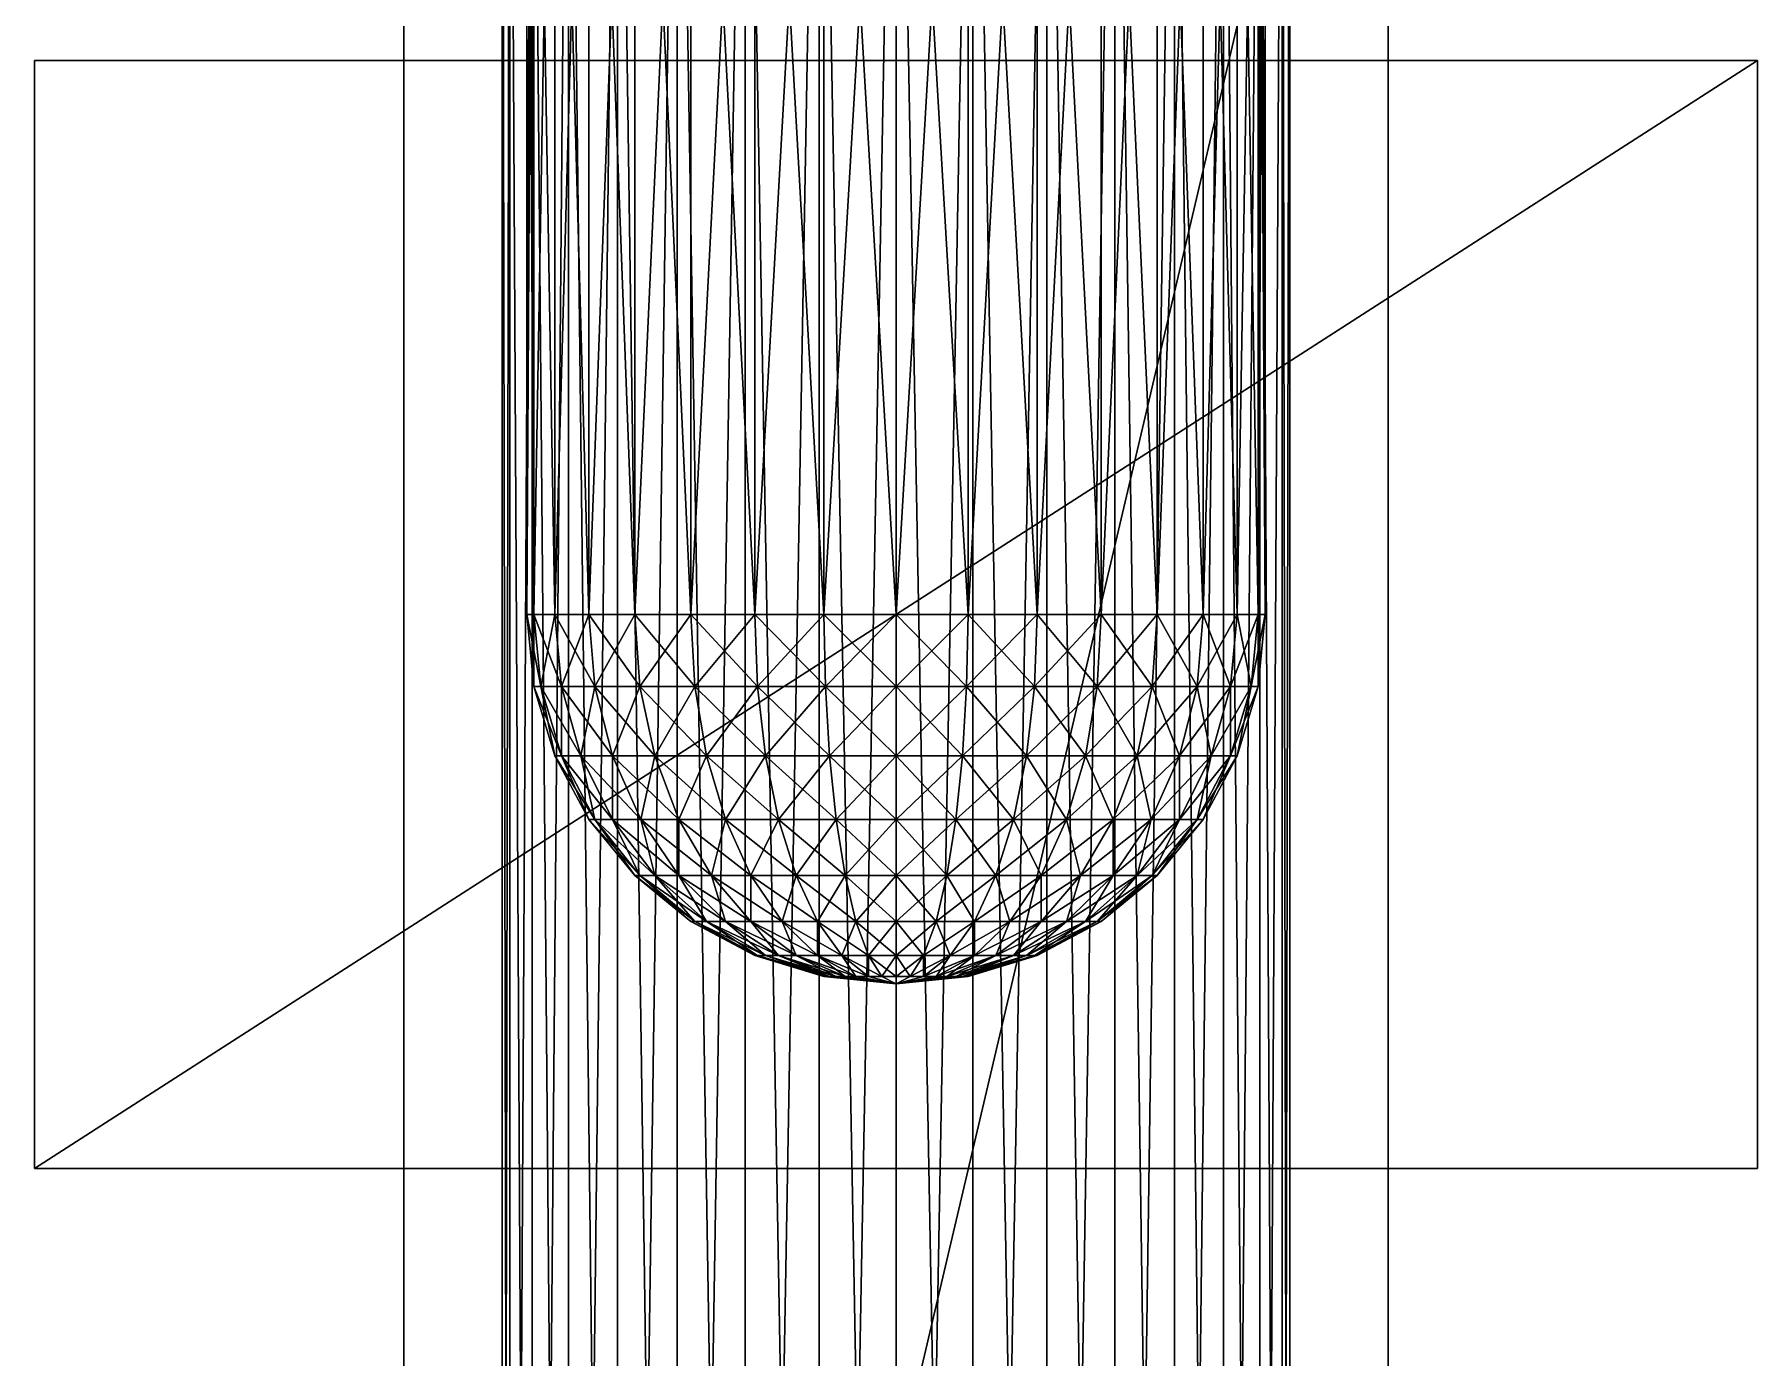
# Model space of a CAD drawing. Header units: millimetres. Extents: x -510 to 550, y -577 to 577.
# Drawn here: x 395 to 465, y -360.2 to -306.4 of the extents above; entities that cross this region are included whole.
import ezdxf

# ---------------------------------------------------------------- set-up
doc = ezdxf.new("R2010")
doc.units = ezdxf.units.MM
for name, color, linetype, true_color in [('front_right_support_collision', 7, 'Continuous', 0x5c6b75), ('motor_front_right_visual_0', 7, 'Continuous', 0x5c6b75), ('structure_right_front_bridge', 7, 'Continuous', 0x5c6b75), ('structure_right_front_motor_bracket', 7, 'Continuous', 0x5c6b75)]:
    doc.layers.add(name, color=color, linetype=linetype, true_color=true_color)

msp = doc.modelspace()

# ---------------------------------------------------------------- linework, layer by layer
at = {"layer": 'front_right_support_collision', "true_color": 0x5c6b75}
for points in [[(410, -450, -122.5), (450, -280, -122.5), (450, -450, -122.5)], [(410, -450, -122.5), (410, -280, -122.5), (450, -280, -122.5)], [(410, -450, -97.5), (450, -450, -97.5), (450, -280, -97.5)], [(410, -450, -97.5), (450, -280, -97.5), (410, -280, -97.5)], [(410, -280, -122.5), (410, -450, -122.5), (410, -450, -97.5)], [(410, -280, -122.5), (410, -450, -97.5), (410, -280, -97.5)], [(450, -450, -122.5), (450, -280, -122.5), (450, -280, -97.5)], [(450, -450, -122.5), (450, -280, -97.5), (450, -450, -97.5)]]:
    msp.add_3dface(points, dxfattribs=at)
at = {"layer": 'motor_front_right_visual_0', "true_color": 0x5c6b75}
for points in [[(395, -352.5, -315), (465, -307.5, -315), (465, -352.5, -315)], [(395, -352.5, -315), (395, -307.5, -315), (465, -307.5, -315)], [(395, -352.5, -245), (465, -352.5, -245), (465, -307.5, -245)], [(395, -352.5, -245), (465, -307.5, -245), (395, -307.5, -245)], [(465, -307.5, -315), (395, -307.5, -315), (395, -307.5, -245)], [(465, -307.5, -315), (395, -307.5, -245), (465, -307.5, -245)], [(395, -307.5, -315), (395, -352.5, -315), (395, -352.5, -245)], [(395, -307.5, -315), (395, -352.5, -245), (395, -307.5, -245)], [(465, -352.5, -315), (465, -307.5, -315), (465, -307.5, -245)], [(465, -352.5, -315), (465, -307.5, -245), (465, -352.5, -245)], [(395, -352.5, -315), (465, -352.5, -315), (465, -352.5, -245)], [(395, -352.5, -315), (465, -352.5, -245), (395, -352.5, -245)]]:
    msp.add_3dface(points, dxfattribs=at)
at = {"layer": 'structure_right_front_bridge', "true_color": 0x5c6b75}
for points in [[(414.307, -450, -113.121), (414, -450, -110), (414, -280, -110)], [(414.307, -450, -113.121), (414, -280, -110), (414.307, -280, -113.121)], [(414, -450, -110), (414.307, -450, -106.879), (414.307, -280, -106.879)], [(414, -450, -110), (414.307, -280, -106.879), (414, -280, -110)], [(415.218, -450, -116.123), (414.307, -450, -113.121), (414.307, -280, -113.121)], [(415.218, -450, -116.123), (414.307, -280, -113.121), (415.218, -280, -116.123)], [(414.307, -450, -106.879), (415.218, -450, -103.877), (415.218, -280, -103.877)], [(414.307, -450, -106.879), (415.218, -280, -103.877), (414.307, -280, -106.879)], [(416.696, -450, -118.889), (415.218, -450, -116.123), (415.218, -280, -116.123)], [(416.696, -450, -118.889), (415.218, -280, -116.123), (416.696, -280, -118.889)], [(415.218, -450, -103.877), (416.696, -450, -101.111), (416.696, -280, -101.111)], [(415.218, -450, -103.877), (416.696, -280, -101.111), (415.218, -280, -103.877)], [(418.686, -450, -121.314), (416.696, -450, -118.889), (416.696, -280, -118.889)], [(418.686, -450, -121.314), (416.696, -280, -118.889), (418.686, -280, -121.314)], [(416.696, -450, -101.111), (418.686, -450, -98.686), (418.686, -280, -98.686)], [(416.696, -450, -101.111), (418.686, -280, -98.686), (416.696, -280, -101.111)], [(421.111, -450, -123.304), (418.686, -450, -121.314), (418.686, -280, -121.314)], [(421.111, -450, -123.304), (418.686, -280, -121.314), (421.111, -280, -123.304)], [(418.686, -450, -98.686), (421.111, -450, -96.696), (421.111, -280, -96.696)], [(418.686, -450, -98.686), (421.111, -280, -96.696), (418.686, -280, -98.686)], [(423.877, -450, -124.782), (421.111, -450, -123.304), (421.111, -280, -123.304)], [(423.877, -450, -124.782), (421.111, -280, -123.304), (423.877, -280, -124.782)], [(421.111, -450, -96.696), (423.877, -450, -95.218), (423.877, -280, -95.218)], [(421.111, -450, -96.696), (423.877, -280, -95.218), (421.111, -280, -96.696)], [(426.879, -450, -125.693), (423.877, -450, -124.782), (423.877, -280, -124.782)], [(426.879, -450, -125.693), (423.877, -280, -124.782), (426.879, -280, -125.693)], [(423.877, -450, -95.218), (426.879, -450, -94.307), (426.879, -280, -94.307)], [(423.877, -450, -95.218), (426.879, -280, -94.307), (423.877, -280, -95.218)], [(430, -450, -126), (426.879, -450, -125.693), (426.879, -280, -125.693)], [(430, -450, -126), (426.879, -280, -125.693), (430, -280, -126)], [(426.879, -450, -94.307), (430, -450, -94), (430, -280, -94)], [(426.879, -450, -94.307), (430, -280, -94), (426.879, -280, -94.307)], [(433.121, -450, -125.693), (430, -450, -126), (430, -280, -126)], [(433.121, -450, -125.693), (430, -280, -126), (433.121, -280, -125.693)], [(430, -450, -94), (433.121, -450, -94.307), (433.121, -280, -94.307)], [(430, -450, -94), (433.121, -280, -94.307), (430, -280, -94)], [(436.123, -450, -124.782), (433.121, -450, -125.693), (433.121, -280, -125.693)], [(436.123, -450, -124.782), (433.121, -280, -125.693), (436.123, -280, -124.782)], [(433.121, -450, -94.307), (436.123, -450, -95.218), (436.123, -280, -95.218)], [(433.121, -450, -94.307), (436.123, -280, -95.218), (433.121, -280, -94.307)], [(438.889, -450, -123.304), (436.123, -450, -124.782), (436.123, -280, -124.782)], [(438.889, -450, -123.304), (436.123, -280, -124.782), (438.889, -280, -123.304)], [(436.123, -450, -95.218), (438.889, -450, -96.696), (438.889, -280, -96.696)], [(436.123, -450, -95.218), (438.889, -280, -96.696), (436.123, -280, -95.218)], [(441.314, -450, -121.314), (438.889, -450, -123.304), (438.889, -280, -123.304)], [(441.314, -450, -121.314), (438.889, -280, -123.304), (441.314, -280, -121.314)], [(438.889, -450, -96.696), (441.314, -450, -98.686), (441.314, -280, -98.686)], [(438.889, -450, -96.696), (441.314, -280, -98.686), (438.889, -280, -96.696)], [(443.304, -450, -118.889), (441.314, -450, -121.314), (441.314, -280, -121.314)], [(443.304, -450, -118.889), (441.314, -280, -121.314), (443.304, -280, -118.889)], [(441.314, -450, -98.686), (443.304, -450, -101.111), (443.304, -280, -101.111)], [(441.314, -450, -98.686), (443.304, -280, -101.111), (441.314, -280, -98.686)], [(444.782, -450, -116.123), (443.304, -450, -118.889), (443.304, -280, -118.889)], [(444.782, -450, -116.123), (443.304, -280, -118.889), (444.782, -280, -116.123)], [(443.304, -450, -101.111), (444.782, -450, -103.877), (444.782, -280, -103.877)], [(443.304, -450, -101.111), (444.782, -280, -103.877), (443.304, -280, -101.111)], [(445.693, -450, -113.121), (444.782, -450, -116.123), (444.782, -280, -116.123)], [(445.693, -450, -113.121), (444.782, -280, -116.123), (445.693, -280, -113.121)], [(444.782, -450, -103.877), (445.693, -450, -106.879), (445.693, -280, -106.879)], [(444.782, -450, -103.877), (445.693, -280, -106.879), (444.782, -280, -103.877)], [(446, -450, -110), (445.693, -450, -113.121), (445.693, -280, -113.121)], [(446, -450, -110), (445.693, -280, -113.121), (446, -280, -110)], [(445.693, -450, -106.879), (446, -450, -110), (446, -280, -110)], [(445.693, -450, -106.879), (446, -280, -110), (445.693, -280, -106.879)]]:
    msp.add_3dface(points, dxfattribs=at)
at = {"layer": 'structure_right_front_motor_bracket', "true_color": 0x5c6b75}
for points in [[(415.288, -330, -282.926), (415, -330, -280), (415, -280, -280)], [(415.288, -330, -282.926), (415, -280, -280), (415.288, -280, -282.926)], [(415, -330, -280), (415.288, -330, -277.074), (415.288, -280, -277.074)], [(415, -330, -280), (415.288, -280, -277.074), (415, -280, -280)], [(416.142, -330, -285.74), (415.288, -330, -282.926), (415.288, -280, -282.926)], [(416.142, -330, -285.74), (415.288, -280, -282.926), (416.142, -280, -285.74)], [(415.288, -330, -277.074), (416.142, -330, -274.26), (416.142, -280, -274.26)], [(415.288, -330, -277.074), (416.142, -280, -274.26), (415.288, -280, -277.074)], [(417.528, -330, -288.334), (416.142, -330, -285.74), (416.142, -280, -285.74)], [(417.528, -330, -288.334), (416.142, -280, -285.74), (417.528, -280, -288.334)], [(416.142, -330, -274.26), (417.528, -330, -271.666), (417.528, -280, -271.666)], [(416.142, -330, -274.26), (417.528, -280, -271.666), (416.142, -280, -274.26)], [(419.393, -330, -290.607), (417.528, -330, -288.334), (417.528, -280, -288.334)], [(419.393, -330, -290.607), (417.528, -280, -288.334), (419.393, -280, -290.607)], [(417.528, -330, -271.666), (419.393, -330, -269.393), (419.393, -280, -269.393)], [(417.528, -330, -271.666), (419.393, -280, -269.393), (417.528, -280, -271.666)], [(421.666, -330, -292.472), (419.393, -330, -290.607), (419.393, -280, -290.607)], [(421.666, -330, -292.472), (419.393, -280, -290.607), (421.666, -280, -292.472)], [(419.393, -330, -269.393), (421.666, -330, -267.528), (421.666, -280, -267.528)], [(419.393, -330, -269.393), (421.666, -280, -267.528), (419.393, -280, -269.393)], [(424.26, -330, -293.858), (421.666, -330, -292.472), (421.666, -280, -292.472)], [(424.26, -330, -293.858), (421.666, -280, -292.472), (424.26, -280, -293.858)], [(421.666, -330, -267.528), (424.26, -330, -266.142), (424.26, -280, -266.142)], [(421.666, -330, -267.528), (424.26, -280, -266.142), (421.666, -280, -267.528)], [(427.074, -330, -294.712), (424.26, -330, -293.858), (424.26, -280, -293.858)], [(427.074, -330, -294.712), (424.26, -280, -293.858), (427.074, -280, -294.712)], [(424.26, -330, -266.142), (427.074, -330, -265.288), (427.074, -280, -265.288)], [(424.26, -330, -266.142), (427.074, -280, -265.288), (424.26, -280, -266.142)], [(430, -330, -295), (427.074, -330, -294.712), (427.074, -280, -294.712)], [(430, -330, -295), (427.074, -280, -294.712), (430, -280, -295)], [(427.074, -330, -265.288), (430, -330, -265), (430, -280, -265)], [(427.074, -330, -265.288), (430, -280, -265), (427.074, -280, -265.288)], [(432.926, -330, -294.712), (430, -330, -295), (430, -280, -295)], [(432.926, -330, -294.712), (430, -280, -295), (432.926, -280, -294.712)], [(430, -330, -265), (432.926, -330, -265.288), (432.926, -280, -265.288)], [(430, -330, -265), (432.926, -280, -265.288), (430, -280, -265)], [(435.74, -330, -293.858), (432.926, -330, -294.712), (432.926, -280, -294.712)], [(435.74, -330, -293.858), (432.926, -280, -294.712), (435.74, -280, -293.858)], [(432.926, -330, -265.288), (435.74, -330, -266.142), (435.74, -280, -266.142)], [(432.926, -330, -265.288), (435.74, -280, -266.142), (432.926, -280, -265.288)], [(438.334, -330, -292.472), (435.74, -330, -293.858), (435.74, -280, -293.858)], [(438.334, -330, -292.472), (435.74, -280, -293.858), (438.334, -280, -292.472)], [(435.74, -330, -266.142), (438.334, -330, -267.528), (438.334, -280, -267.528)], [(435.74, -330, -266.142), (438.334, -280, -267.528), (435.74, -280, -266.142)], [(440.607, -330, -290.607), (438.334, -330, -292.472), (438.334, -280, -292.472)], [(440.607, -330, -290.607), (438.334, -280, -292.472), (440.607, -280, -290.607)], [(438.334, -330, -267.528), (440.607, -330, -269.393), (440.607, -280, -269.393)], [(438.334, -330, -267.528), (440.607, -280, -269.393), (438.334, -280, -267.528)], [(442.472, -330, -288.334), (440.607, -330, -290.607), (440.607, -280, -290.607)], [(442.472, -330, -288.334), (440.607, -280, -290.607), (442.472, -280, -288.334)], [(440.607, -330, -269.393), (442.472, -330, -271.666), (442.472, -280, -271.666)], [(440.607, -330, -269.393), (442.472, -280, -271.666), (440.607, -280, -269.393)], [(443.858, -330, -285.74), (442.472, -330, -288.334), (442.472, -280, -288.334)], [(443.858, -330, -285.74), (442.472, -280, -288.334), (443.858, -280, -285.74)], [(442.472, -330, -271.666), (443.858, -330, -274.26), (443.858, -280, -274.26)], [(442.472, -330, -271.666), (443.858, -280, -274.26), (442.472, -280, -271.666)], [(444.712, -330, -282.926), (443.858, -330, -285.74), (443.858, -280, -285.74)], [(444.712, -330, -282.926), (443.858, -280, -285.74), (444.712, -280, -282.926)], [(443.858, -330, -274.26), (444.712, -330, -277.074), (444.712, -280, -277.074)], [(443.858, -330, -274.26), (444.712, -280, -277.074), (443.858, -280, -274.26)], [(445, -330, -280), (444.712, -330, -282.926), (444.712, -280, -282.926)], [(445, -330, -280), (444.712, -280, -282.926), (445, -280, -280)], [(444.712, -330, -277.074), (445, -330, -280), (445, -280, -280)], [(444.712, -330, -277.074), (445, -280, -280), (444.712, -280, -277.074)], [(415.571, -332.926, -282.87), (415.288, -332.926, -280), (415, -330, -280)], [(415.571, -332.926, -282.87), (415, -330, -280), (415.288, -330, -282.926)], [(415.288, -332.926, -280), (415.288, -330, -277.074), (415, -330, -280)], [(416.408, -332.926, -285.63), (415.571, -332.926, -282.87), (415.288, -330, -282.926)], [(416.408, -332.926, -285.63), (415.288, -330, -282.926), (416.142, -330, -285.74)], [(415.288, -332.926, -280), (415.571, -332.926, -277.13), (415.288, -330, -277.074)], [(415.571, -332.926, -277.13), (416.142, -330, -274.26), (415.288, -330, -277.074)], [(415.571, -332.926, -277.13), (416.408, -332.926, -274.37), (416.142, -330, -274.26)], [(417.768, -332.926, -288.173), (416.408, -332.926, -285.63), (416.142, -330, -285.74)], [(417.768, -332.926, -288.173), (416.142, -330, -285.74), (417.528, -330, -288.334)], [(416.408, -332.926, -274.37), (417.528, -330, -271.666), (416.142, -330, -274.26)], [(416.408, -332.926, -274.37), (417.768, -332.926, -271.827), (417.528, -330, -271.666)], [(419.597, -332.926, -290.403), (417.768, -332.926, -288.173), (417.528, -330, -288.334)], [(419.597, -332.926, -290.403), (417.528, -330, -288.334), (419.393, -330, -290.607)], [(417.768, -332.926, -271.827), (419.393, -330, -269.393), (417.528, -330, -271.666)], [(417.768, -332.926, -271.827), (419.597, -332.926, -269.597), (419.393, -330, -269.393)], [(421.827, -332.926, -292.232), (419.597, -332.926, -290.403), (419.393, -330, -290.607)], [(421.827, -332.926, -292.232), (419.393, -330, -290.607), (421.666, -330, -292.472)], [(419.597, -332.926, -269.597), (421.666, -330, -267.528), (419.393, -330, -269.393)], [(419.597, -332.926, -269.597), (421.827, -332.926, -267.768), (421.666, -330, -267.528)], [(424.37, -332.926, -293.592), (421.827, -332.926, -292.232), (421.666, -330, -292.472)], [(424.37, -332.926, -293.592), (421.666, -330, -292.472), (424.26, -330, -293.858)], [(421.827, -332.926, -267.768), (424.26, -330, -266.142), (421.666, -330, -267.528)], [(421.827, -332.926, -267.768), (424.37, -332.926, -266.408), (424.26, -330, -266.142)], [(427.13, -332.926, -294.429), (424.37, -332.926, -293.592), (424.26, -330, -293.858)], [(427.13, -332.926, -294.429), (424.26, -330, -293.858), (427.074, -330, -294.712)], [(424.37, -332.926, -266.408), (427.074, -330, -265.288), (424.26, -330, -266.142)], [(424.37, -332.926, -266.408), (427.13, -332.926, -265.571), (427.074, -330, -265.288)], [(430, -332.926, -294.712), (427.13, -332.926, -294.429), (427.074, -330, -294.712)], [(430, -332.926, -294.712), (427.074, -330, -294.712), (430, -330, -295)], [(427.13, -332.926, -265.571), (430, -330, -265), (427.074, -330, -265.288)], [(427.13, -332.926, -265.571), (430, -332.926, -265.288), (430, -330, -265)], [(432.87, -332.926, -294.429), (430, -332.926, -294.712), (430, -330, -295)], [(432.87, -332.926, -294.429), (430, -330, -295), (432.926, -330, -294.712)], [(430, -332.926, -265.288), (432.87, -332.926, -265.571), (432.926, -330, -265.288)], [(430, -332.926, -265.288), (432.926, -330, -265.288), (430, -330, -265)], [(435.63, -332.926, -293.592), (432.87, -332.926, -294.429), (432.926, -330, -294.712)], [(432.87, -332.926, -265.571), (435.63, -332.926, -266.408), (435.74, -330, -266.142)], [(432.87, -332.926, -265.571), (435.74, -330, -266.142), (432.926, -330, -265.288)], [(435.63, -332.926, -293.592), (432.926, -330, -294.712), (435.74, -330, -293.858)], [(438.173, -332.926, -292.232), (435.63, -332.926, -293.592), (435.74, -330, -293.858)], [(435.63, -332.926, -266.408), (438.173, -332.926, -267.768), (438.334, -330, -267.528)], [(435.63, -332.926, -266.408), (438.334, -330, -267.528), (435.74, -330, -266.142)], [(438.173, -332.926, -292.232), (435.74, -330, -293.858), (438.334, -330, -292.472)], [(440.403, -332.926, -290.403), (438.173, -332.926, -292.232), (438.334, -330, -292.472)], [(438.173, -332.926, -267.768), (440.403, -332.926, -269.597), (440.607, -330, -269.393)], [(438.173, -332.926, -267.768), (440.607, -330, -269.393), (438.334, -330, -267.528)], [(440.403, -332.926, -290.403), (438.334, -330, -292.472), (440.607, -330, -290.607)], [(442.232, -332.926, -288.173), (440.403, -332.926, -290.403), (440.607, -330, -290.607)], [(440.403, -332.926, -269.597), (442.232, -332.926, -271.827), (442.472, -330, -271.666)], [(440.403, -332.926, -269.597), (442.472, -330, -271.666), (440.607, -330, -269.393)], [(442.232, -332.926, -288.173), (440.607, -330, -290.607), (442.472, -330, -288.334)], [(443.592, -332.926, -285.63), (442.232, -332.926, -288.173), (442.472, -330, -288.334)], [(442.232, -332.926, -271.827), (443.592, -332.926, -274.37), (443.858, -330, -274.26)], [(442.232, -332.926, -271.827), (443.858, -330, -274.26), (442.472, -330, -271.666)], [(443.592, -332.926, -285.63), (442.472, -330, -288.334), (443.858, -330, -285.74)], [(444.429, -332.926, -282.87), (443.592, -332.926, -285.63), (443.858, -330, -285.74)], [(443.592, -332.926, -274.37), (444.429, -332.926, -277.13), (444.712, -330, -277.074)], [(443.592, -332.926, -274.37), (444.712, -330, -277.074), (443.858, -330, -274.26)], [(444.429, -332.926, -282.87), (443.858, -330, -285.74), (444.712, -330, -282.926)], [(444.712, -332.926, -280), (444.429, -332.926, -282.87), (444.712, -330, -282.926)], [(444.429, -332.926, -277.13), (444.712, -332.926, -280), (445, -330, -280)], [(444.429, -332.926, -277.13), (445, -330, -280), (444.712, -330, -277.074)], [(444.712, -332.926, -280), (444.712, -330, -282.926), (445, -330, -280)], [(416.408, -335.74, -282.704), (416.142, -335.74, -280), (415.288, -332.926, -280)], [(416.408, -335.74, -282.704), (415.288, -332.926, -280), (415.571, -332.926, -282.87)], [(416.142, -335.74, -280), (415.571, -332.926, -277.13), (415.288, -332.926, -280)], [(417.197, -335.74, -285.303), (416.408, -335.74, -282.704), (415.571, -332.926, -282.87)], [(417.197, -335.74, -285.303), (415.571, -332.926, -282.87), (416.408, -332.926, -285.63)], [(416.142, -335.74, -280), (416.408, -335.74, -277.296), (415.571, -332.926, -277.13)], [(416.408, -335.74, -277.296), (416.408, -332.926, -274.37), (415.571, -332.926, -277.13)], [(418.477, -335.74, -287.699), (417.197, -335.74, -285.303), (416.408, -332.926, -285.63)], [(418.477, -335.74, -287.699), (416.408, -332.926, -285.63), (417.768, -332.926, -288.173)], [(416.408, -335.74, -277.296), (417.197, -335.74, -274.697), (416.408, -332.926, -274.37)], [(417.197, -335.74, -274.697), (417.768, -332.926, -271.827), (416.408, -332.926, -274.37)], [(417.197, -335.74, -274.697), (418.477, -335.74, -272.301), (417.768, -332.926, -271.827)], [(420.201, -335.74, -289.799), (418.477, -335.74, -287.699), (417.768, -332.926, -288.173)], [(420.201, -335.74, -289.799), (417.768, -332.926, -288.173), (419.597, -332.926, -290.403)], [(418.477, -335.74, -272.301), (419.597, -332.926, -269.597), (417.768, -332.926, -271.827)], [(418.477, -335.74, -272.301), (420.201, -335.74, -270.201), (419.597, -332.926, -269.597)], [(422.301, -335.74, -291.523), (420.201, -335.74, -289.799), (419.597, -332.926, -290.403)], [(422.301, -335.74, -291.523), (419.597, -332.926, -290.403), (421.827, -332.926, -292.232)], [(420.201, -335.74, -270.201), (421.827, -332.926, -267.768), (419.597, -332.926, -269.597)], [(420.201, -335.74, -270.201), (422.301, -335.74, -268.477), (421.827, -332.926, -267.768)], [(424.697, -335.74, -292.803), (422.301, -335.74, -291.523), (421.827, -332.926, -292.232)], [(424.697, -335.74, -292.803), (421.827, -332.926, -292.232), (424.37, -332.926, -293.592)], [(422.301, -335.74, -268.477), (424.37, -332.926, -266.408), (421.827, -332.926, -267.768)], [(422.301, -335.74, -268.477), (424.697, -335.74, -267.197), (424.37, -332.926, -266.408)], [(427.296, -335.74, -293.592), (424.697, -335.74, -292.803), (424.37, -332.926, -293.592)], [(427.296, -335.74, -293.592), (424.37, -332.926, -293.592), (427.13, -332.926, -294.429)], [(424.697, -335.74, -267.197), (427.13, -332.926, -265.571), (424.37, -332.926, -266.408)], [(424.697, -335.74, -267.197), (427.296, -335.74, -266.408), (427.13, -332.926, -265.571)], [(430, -335.74, -293.858), (427.296, -335.74, -293.592), (427.13, -332.926, -294.429)], [(430, -335.74, -293.858), (427.13, -332.926, -294.429), (430, -332.926, -294.712)], [(427.296, -335.74, -266.408), (430, -332.926, -265.288), (427.13, -332.926, -265.571)], [(427.296, -335.74, -266.408), (430, -335.74, -266.142), (430, -332.926, -265.288)], [(432.704, -335.74, -293.592), (430, -335.74, -293.858), (430, -332.926, -294.712)], [(432.704, -335.74, -293.592), (430, -332.926, -294.712), (432.87, -332.926, -294.429)], [(430, -335.74, -266.142), (432.704, -335.74, -266.408), (432.87, -332.926, -265.571)], [(430, -335.74, -266.142), (432.87, -332.926, -265.571), (430, -332.926, -265.288)], [(435.303, -335.74, -292.803), (432.704, -335.74, -293.592), (432.87, -332.926, -294.429)], [(432.704, -335.74, -266.408), (435.303, -335.74, -267.197), (435.63, -332.926, -266.408)], [(432.704, -335.74, -266.408), (435.63, -332.926, -266.408), (432.87, -332.926, -265.571)], [(435.303, -335.74, -292.803), (432.87, -332.926, -294.429), (435.63, -332.926, -293.592)], [(437.699, -335.74, -291.523), (435.303, -335.74, -292.803), (435.63, -332.926, -293.592)], [(435.303, -335.74, -267.197), (437.699, -335.74, -268.477), (438.173, -332.926, -267.768)], [(435.303, -335.74, -267.197), (438.173, -332.926, -267.768), (435.63, -332.926, -266.408)], [(437.699, -335.74, -291.523), (435.63, -332.926, -293.592), (438.173, -332.926, -292.232)], [(439.799, -335.74, -289.799), (437.699, -335.74, -291.523), (438.173, -332.926, -292.232)], [(437.699, -335.74, -268.477), (439.799, -335.74, -270.201), (440.403, -332.926, -269.597)], [(437.699, -335.74, -268.477), (440.403, -332.926, -269.597), (438.173, -332.926, -267.768)], [(439.799, -335.74, -289.799), (438.173, -332.926, -292.232), (440.403, -332.926, -290.403)], [(441.523, -335.74, -287.699), (439.799, -335.74, -289.799), (440.403, -332.926, -290.403)], [(439.799, -335.74, -270.201), (441.523, -335.74, -272.301), (442.232, -332.926, -271.827)], [(439.799, -335.74, -270.201), (442.232, -332.926, -271.827), (440.403, -332.926, -269.597)], [(441.523, -335.74, -287.699), (440.403, -332.926, -290.403), (442.232, -332.926, -288.173)], [(442.803, -335.74, -285.303), (441.523, -335.74, -287.699), (442.232, -332.926, -288.173)], [(441.523, -335.74, -272.301), (442.803, -335.74, -274.697), (443.592, -332.926, -274.37)], [(441.523, -335.74, -272.301), (443.592, -332.926, -274.37), (442.232, -332.926, -271.827)], [(442.803, -335.74, -285.303), (442.232, -332.926, -288.173), (443.592, -332.926, -285.63)], [(443.592, -335.74, -282.704), (442.803, -335.74, -285.303), (443.592, -332.926, -285.63)], [(442.803, -335.74, -274.697), (443.592, -335.74, -277.296), (444.429, -332.926, -277.13)], [(442.803, -335.74, -274.697), (444.429, -332.926, -277.13), (443.592, -332.926, -274.37)], [(443.858, -335.74, -280), (443.592, -335.74, -282.704), (444.429, -332.926, -282.87)], [(443.592, -335.74, -282.704), (443.592, -332.926, -285.63), (444.429, -332.926, -282.87)], [(443.592, -335.74, -277.296), (443.858, -335.74, -280), (444.712, -332.926, -280)], [(443.592, -335.74, -277.296), (444.712, -332.926, -280), (444.429, -332.926, -277.13)], [(443.858, -335.74, -280), (444.429, -332.926, -282.87), (444.712, -332.926, -280)], [(417.768, -338.334, -282.433), (417.528, -338.334, -280), (416.142, -335.74, -280)], [(417.768, -338.334, -282.433), (416.142, -335.74, -280), (416.408, -335.74, -282.704)], [(417.528, -338.334, -280), (416.408, -335.74, -277.296), (416.142, -335.74, -280)], [(418.477, -338.334, -284.773), (417.768, -338.334, -282.433), (416.408, -335.74, -282.704)], [(418.477, -338.334, -284.773), (416.408, -335.74, -282.704), (417.197, -335.74, -285.303)], [(417.528, -338.334, -280), (417.768, -338.334, -277.567), (416.408, -335.74, -277.296)], [(417.768, -338.334, -277.567), (417.197, -335.74, -274.697), (416.408, -335.74, -277.296)], [(419.63, -338.334, -286.929), (418.477, -338.334, -284.773), (417.197, -335.74, -285.303)], [(419.63, -338.334, -286.929), (417.197, -335.74, -285.303), (418.477, -335.74, -287.699)], [(417.768, -338.334, -277.567), (418.477, -338.334, -275.227), (417.197, -335.74, -274.697)], [(418.477, -338.334, -275.227), (418.477, -335.74, -272.301), (417.197, -335.74, -274.697)], [(421.181, -338.334, -288.819), (419.63, -338.334, -286.929), (418.477, -335.74, -287.699)], [(421.181, -338.334, -288.819), (418.477, -335.74, -287.699), (420.201, -335.74, -289.799)], [(418.477, -338.334, -275.227), (419.63, -338.334, -273.071), (418.477, -335.74, -272.301)], [(419.63, -338.334, -273.071), (420.201, -335.74, -270.201), (418.477, -335.74, -272.301)], [(419.63, -338.334, -273.071), (421.181, -338.334, -271.181), (420.201, -335.74, -270.201)], [(423.071, -338.334, -290.37), (421.181, -338.334, -288.819), (420.201, -335.74, -289.799)], [(423.071, -338.334, -290.37), (420.201, -335.74, -289.799), (422.301, -335.74, -291.523)], [(421.181, -338.334, -271.181), (422.301, -335.74, -268.477), (420.201, -335.74, -270.201)], [(421.181, -338.334, -271.181), (423.071, -338.334, -269.63), (422.301, -335.74, -268.477)], [(425.227, -338.334, -291.523), (423.071, -338.334, -290.37), (422.301, -335.74, -291.523)], [(425.227, -338.334, -291.523), (422.301, -335.74, -291.523), (424.697, -335.74, -292.803)], [(423.071, -338.334, -269.63), (424.697, -335.74, -267.197), (422.301, -335.74, -268.477)], [(423.071, -338.334, -269.63), (425.227, -338.334, -268.477), (424.697, -335.74, -267.197)], [(427.567, -338.334, -292.232), (425.227, -338.334, -291.523), (424.697, -335.74, -292.803)], [(427.567, -338.334, -292.232), (424.697, -335.74, -292.803), (427.296, -335.74, -293.592)], [(425.227, -338.334, -268.477), (427.296, -335.74, -266.408), (424.697, -335.74, -267.197)], [(425.227, -338.334, -268.477), (427.567, -338.334, -267.768), (427.296, -335.74, -266.408)], [(430, -338.334, -292.472), (427.567, -338.334, -292.232), (427.296, -335.74, -293.592)], [(430, -338.334, -292.472), (427.296, -335.74, -293.592), (430, -335.74, -293.858)], [(427.567, -338.334, -267.768), (430, -335.74, -266.142), (427.296, -335.74, -266.408)], [(427.567, -338.334, -267.768), (430, -338.334, -267.528), (430, -335.74, -266.142)], [(432.433, -338.334, -292.232), (430, -338.334, -292.472), (430, -335.74, -293.858)], [(432.433, -338.334, -292.232), (430, -335.74, -293.858), (432.704, -335.74, -293.592)], [(430, -338.334, -267.528), (432.433, -338.334, -267.768), (432.704, -335.74, -266.408)], [(430, -338.334, -267.528), (432.704, -335.74, -266.408), (430, -335.74, -266.142)], [(434.773, -338.334, -291.523), (432.433, -338.334, -292.232), (432.704, -335.74, -293.592)], [(432.433, -338.334, -267.768), (434.773, -338.334, -268.477), (435.303, -335.74, -267.197)], [(432.433, -338.334, -267.768), (435.303, -335.74, -267.197), (432.704, -335.74, -266.408)], [(434.773, -338.334, -291.523), (432.704, -335.74, -293.592), (435.303, -335.74, -292.803)], [(436.929, -338.334, -290.37), (434.773, -338.334, -291.523), (435.303, -335.74, -292.803)], [(434.773, -338.334, -268.477), (436.929, -338.334, -269.63), (437.699, -335.74, -268.477)], [(434.773, -338.334, -268.477), (437.699, -335.74, -268.477), (435.303, -335.74, -267.197)], [(436.929, -338.334, -290.37), (435.303, -335.74, -292.803), (437.699, -335.74, -291.523)], [(438.819, -338.334, -288.819), (436.929, -338.334, -290.37), (437.699, -335.74, -291.523)], [(436.929, -338.334, -269.63), (438.819, -338.334, -271.181), (439.799, -335.74, -270.201)], [(436.929, -338.334, -269.63), (439.799, -335.74, -270.201), (437.699, -335.74, -268.477)], [(438.819, -338.334, -288.819), (437.699, -335.74, -291.523), (439.799, -335.74, -289.799)], [(440.37, -338.334, -286.929), (438.819, -338.334, -288.819), (439.799, -335.74, -289.799)], [(438.819, -338.334, -271.181), (440.37, -338.334, -273.071), (441.523, -335.74, -272.301)], [(438.819, -338.334, -271.181), (441.523, -335.74, -272.301), (439.799, -335.74, -270.201)], [(440.37, -338.334, -286.929), (439.799, -335.74, -289.799), (441.523, -335.74, -287.699)], [(441.523, -338.334, -284.773), (440.37, -338.334, -286.929), (441.523, -335.74, -287.699)], [(440.37, -338.334, -273.071), (441.523, -338.334, -275.227), (442.803, -335.74, -274.697)], [(440.37, -338.334, -273.071), (442.803, -335.74, -274.697), (441.523, -335.74, -272.301)], [(442.232, -338.334, -282.433), (441.523, -338.334, -284.773), (442.803, -335.74, -285.303)], [(441.523, -338.334, -284.773), (441.523, -335.74, -287.699), (442.803, -335.74, -285.303)], [(441.523, -338.334, -275.227), (442.232, -338.334, -277.567), (443.592, -335.74, -277.296)], [(441.523, -338.334, -275.227), (443.592, -335.74, -277.296), (442.803, -335.74, -274.697)], [(442.472, -338.334, -280), (442.232, -338.334, -282.433), (443.592, -335.74, -282.704)], [(442.232, -338.334, -282.433), (442.803, -335.74, -285.303), (443.592, -335.74, -282.704)], [(442.232, -338.334, -277.567), (442.472, -338.334, -280), (443.858, -335.74, -280)], [(442.232, -338.334, -277.567), (443.858, -335.74, -280), (443.592, -335.74, -277.296)], [(442.472, -338.334, -280), (443.592, -335.74, -282.704), (443.858, -335.74, -280)], [(419.597, -340.607, -282.069), (419.393, -340.607, -280), (417.528, -338.334, -280)], [(419.597, -340.607, -282.069), (417.528, -338.334, -280), (417.768, -338.334, -282.433)], [(419.393, -340.607, -280), (417.768, -338.334, -277.567), (417.528, -338.334, -280)], [(420.201, -340.607, -284.059), (419.597, -340.607, -282.069), (417.768, -338.334, -282.433)], [(420.201, -340.607, -284.059), (417.768, -338.334, -282.433), (418.477, -338.334, -284.773)], [(419.393, -340.607, -280), (419.597, -340.607, -277.931), (417.768, -338.334, -277.567)], [(419.597, -340.607, -277.931), (418.477, -338.334, -275.227), (417.768, -338.334, -277.567)], [(421.181, -340.607, -285.893), (420.201, -340.607, -284.059), (418.477, -338.334, -284.773)], [(421.181, -340.607, -285.893), (418.477, -338.334, -284.773), (419.63, -338.334, -286.929)], [(419.597, -340.607, -277.931), (420.201, -340.607, -275.941), (418.477, -338.334, -275.227)], [(420.201, -340.607, -275.941), (419.63, -338.334, -273.071), (418.477, -338.334, -275.227)], [(422.5, -340.607, -287.5), (421.181, -340.607, -285.893), (419.63, -338.334, -286.929)], [(422.5, -340.607, -287.5), (419.63, -338.334, -286.929), (421.181, -338.334, -288.819)], [(420.201, -340.607, -275.941), (421.181, -340.607, -274.107), (419.63, -338.334, -273.071)], [(421.181, -340.607, -274.107), (421.181, -338.334, -271.181), (419.63, -338.334, -273.071)], [(424.107, -340.607, -288.819), (422.5, -340.607, -287.5), (421.181, -338.334, -288.819)], [(424.107, -340.607, -288.819), (421.181, -338.334, -288.819), (423.071, -338.334, -290.37)], [(421.181, -340.607, -274.107), (422.5, -340.607, -272.5), (421.181, -338.334, -271.181)], [(422.5, -340.607, -272.5), (423.071, -338.334, -269.63), (421.181, -338.334, -271.181)], [(422.5, -340.607, -272.5), (424.107, -340.607, -271.181), (423.071, -338.334, -269.63)], [(425.941, -340.607, -289.799), (424.107, -340.607, -288.819), (423.071, -338.334, -290.37)], [(425.941, -340.607, -289.799), (423.071, -338.334, -290.37), (425.227, -338.334, -291.523)], [(424.107, -340.607, -271.181), (425.227, -338.334, -268.477), (423.071, -338.334, -269.63)], [(424.107, -340.607, -271.181), (425.941, -340.607, -270.201), (425.227, -338.334, -268.477)], [(427.931, -340.607, -290.403), (425.941, -340.607, -289.799), (425.227, -338.334, -291.523)], [(427.931, -340.607, -290.403), (425.227, -338.334, -291.523), (427.567, -338.334, -292.232)], [(425.941, -340.607, -270.201), (427.567, -338.334, -267.768), (425.227, -338.334, -268.477)], [(425.941, -340.607, -270.201), (427.931, -340.607, -269.597), (427.567, -338.334, -267.768)], [(430, -340.607, -290.607), (427.931, -340.607, -290.403), (427.567, -338.334, -292.232)], [(430, -340.607, -290.607), (427.567, -338.334, -292.232), (430, -338.334, -292.472)], [(427.931, -340.607, -269.597), (430, -338.334, -267.528), (427.567, -338.334, -267.768)], [(427.931, -340.607, -269.597), (430, -340.607, -269.393), (430, -338.334, -267.528)], [(432.069, -340.607, -290.403), (430, -340.607, -290.607), (430, -338.334, -292.472)], [(432.069, -340.607, -290.403), (430, -338.334, -292.472), (432.433, -338.334, -292.232)], [(430, -340.607, -269.393), (432.069, -340.607, -269.597), (432.433, -338.334, -267.768)], [(430, -340.607, -269.393), (432.433, -338.334, -267.768), (430, -338.334, -267.528)], [(434.059, -340.607, -289.799), (432.069, -340.607, -290.403), (432.433, -338.334, -292.232)], [(432.069, -340.607, -269.597), (434.059, -340.607, -270.201), (434.773, -338.334, -268.477)], [(432.069, -340.607, -269.597), (434.773, -338.334, -268.477), (432.433, -338.334, -267.768)], [(434.059, -340.607, -289.799), (432.433, -338.334, -292.232), (434.773, -338.334, -291.523)], [(435.893, -340.607, -288.819), (434.059, -340.607, -289.799), (434.773, -338.334, -291.523)], [(434.059, -340.607, -270.201), (435.893, -340.607, -271.181), (436.929, -338.334, -269.63)], [(434.059, -340.607, -270.201), (436.929, -338.334, -269.63), (434.773, -338.334, -268.477)], [(435.893, -340.607, -288.819), (434.773, -338.334, -291.523), (436.929, -338.334, -290.37)], [(437.5, -340.607, -287.5), (435.893, -340.607, -288.819), (436.929, -338.334, -290.37)], [(435.893, -340.607, -271.181), (437.5, -340.607, -272.5), (438.819, -338.334, -271.181)], [(435.893, -340.607, -271.181), (438.819, -338.334, -271.181), (436.929, -338.334, -269.63)], [(437.5, -340.607, -287.5), (436.929, -338.334, -290.37), (438.819, -338.334, -288.819)], [(438.819, -340.607, -285.893), (437.5, -340.607, -287.5), (438.819, -338.334, -288.819)], [(437.5, -340.607, -272.5), (438.819, -340.607, -274.107), (440.37, -338.334, -273.071)], [(437.5, -340.607, -272.5), (440.37, -338.334, -273.071), (438.819, -338.334, -271.181)], [(439.799, -340.607, -284.059), (438.819, -340.607, -285.893), (440.37, -338.334, -286.929)], [(438.819, -340.607, -285.893), (438.819, -338.334, -288.819), (440.37, -338.334, -286.929)], [(438.819, -340.607, -274.107), (439.799, -340.607, -275.941), (441.523, -338.334, -275.227)], [(438.819, -340.607, -274.107), (441.523, -338.334, -275.227), (440.37, -338.334, -273.071)], [(440.403, -340.607, -282.069), (439.799, -340.607, -284.059), (441.523, -338.334, -284.773)], [(439.799, -340.607, -284.059), (440.37, -338.334, -286.929), (441.523, -338.334, -284.773)], [(439.799, -340.607, -275.941), (440.403, -340.607, -277.931), (442.232, -338.334, -277.567)], [(439.799, -340.607, -275.941), (442.232, -338.334, -277.567), (441.523, -338.334, -275.227)], [(440.607, -340.607, -280), (440.403, -340.607, -282.069), (442.232, -338.334, -282.433)], [(440.403, -340.607, -282.069), (441.523, -338.334, -284.773), (442.232, -338.334, -282.433)], [(440.403, -340.607, -277.931), (440.607, -340.607, -280), (442.472, -338.334, -280)], [(440.403, -340.607, -277.931), (442.472, -338.334, -280), (442.232, -338.334, -277.567)], [(440.607, -340.607, -280), (442.232, -338.334, -282.433), (442.472, -338.334, -280)], [(421.827, -342.472, -281.626), (421.666, -342.472, -280), (419.393, -340.607, -280)], [(421.827, -342.472, -281.626), (419.393, -340.607, -280), (419.597, -340.607, -282.069)], [(421.666, -342.472, -280), (419.597, -340.607, -277.931), (419.393, -340.607, -280)], [(422.301, -342.472, -283.189), (421.827, -342.472, -281.626), (419.597, -340.607, -282.069)], [(422.301, -342.472, -283.189), (419.597, -340.607, -282.069), (420.201, -340.607, -284.059)], [(421.666, -342.472, -280), (421.827, -342.472, -278.374), (419.597, -340.607, -277.931)], [(421.827, -342.472, -278.374), (420.201, -340.607, -275.941), (419.597, -340.607, -277.931)], [(423.071, -342.472, -284.63), (422.301, -342.472, -283.189), (420.201, -340.607, -284.059)], [(423.071, -342.472, -284.63), (420.201, -340.607, -284.059), (421.181, -340.607, -285.893)], [(421.827, -342.472, -278.374), (422.301, -342.472, -276.811), (420.201, -340.607, -275.941)], [(422.301, -342.472, -276.811), (421.181, -340.607, -274.107), (420.201, -340.607, -275.941)], [(424.107, -342.472, -285.893), (423.071, -342.472, -284.63), (421.181, -340.607, -285.893)], [(424.107, -342.472, -285.893), (421.181, -340.607, -285.893), (422.5, -340.607, -287.5)], [(422.301, -342.472, -276.811), (423.071, -342.472, -275.37), (421.181, -340.607, -274.107)], [(423.071, -342.472, -275.37), (422.5, -340.607, -272.5), (421.181, -340.607, -274.107)], [(425.37, -342.472, -286.929), (424.107, -342.472, -285.893), (422.5, -340.607, -287.5)], [(425.37, -342.472, -286.929), (422.5, -340.607, -287.5), (424.107, -340.607, -288.819)], [(423.071, -342.472, -275.37), (424.107, -342.472, -274.107), (422.5, -340.607, -272.5)], [(424.107, -342.472, -274.107), (424.107, -340.607, -271.181), (422.5, -340.607, -272.5)], [(426.811, -342.472, -287.699), (425.37, -342.472, -286.929), (424.107, -340.607, -288.819)], [(426.811, -342.472, -287.699), (424.107, -340.607, -288.819), (425.941, -340.607, -289.799)], [(424.107, -342.472, -274.107), (425.37, -342.472, -273.071), (424.107, -340.607, -271.181)], [(425.37, -342.472, -273.071), (425.941, -340.607, -270.201), (424.107, -340.607, -271.181)], [(425.37, -342.472, -273.071), (426.811, -342.472, -272.301), (425.941, -340.607, -270.201)], [(428.374, -342.472, -288.173), (426.811, -342.472, -287.699), (425.941, -340.607, -289.799)], [(428.374, -342.472, -288.173), (425.941, -340.607, -289.799), (427.931, -340.607, -290.403)], [(426.811, -342.472, -272.301), (427.931, -340.607, -269.597), (425.941, -340.607, -270.201)], [(426.811, -342.472, -272.301), (428.374, -342.472, -271.827), (427.931, -340.607, -269.597)], [(430, -342.472, -288.334), (428.374, -342.472, -288.173), (427.931, -340.607, -290.403)], [(430, -342.472, -288.334), (427.931, -340.607, -290.403), (430, -340.607, -290.607)], [(428.374, -342.472, -271.827), (430, -340.607, -269.393), (427.931, -340.607, -269.597)], [(428.374, -342.472, -271.827), (430, -342.472, -271.666), (430, -340.607, -269.393)], [(431.626, -342.472, -288.173), (430, -342.472, -288.334), (430, -340.607, -290.607)], [(431.626, -342.472, -288.173), (430, -340.607, -290.607), (432.069, -340.607, -290.403)], [(430, -342.472, -271.666), (431.626, -342.472, -271.827), (432.069, -340.607, -269.597)], [(430, -342.472, -271.666), (432.069, -340.607, -269.597), (430, -340.607, -269.393)], [(433.189, -342.472, -287.699), (431.626, -342.472, -288.173), (432.069, -340.607, -290.403)], [(431.626, -342.472, -271.827), (433.189, -342.472, -272.301), (434.059, -340.607, -270.201)], [(431.626, -342.472, -271.827), (434.059, -340.607, -270.201), (432.069, -340.607, -269.597)], [(433.189, -342.472, -287.699), (432.069, -340.607, -290.403), (434.059, -340.607, -289.799)], [(434.63, -342.472, -286.929), (433.189, -342.472, -287.699), (434.059, -340.607, -289.799)], [(433.189, -342.472, -272.301), (434.63, -342.472, -273.071), (435.893, -340.607, -271.181)], [(433.189, -342.472, -272.301), (435.893, -340.607, -271.181), (434.059, -340.607, -270.201)], [(434.63, -342.472, -286.929), (434.059, -340.607, -289.799), (435.893, -340.607, -288.819)], [(435.893, -342.472, -285.893), (434.63, -342.472, -286.929), (435.893, -340.607, -288.819)], [(434.63, -342.472, -273.071), (435.893, -342.472, -274.107), (437.5, -340.607, -272.5)], [(434.63, -342.472, -273.071), (437.5, -340.607, -272.5), (435.893, -340.607, -271.181)], [(436.929, -342.472, -284.63), (435.893, -342.472, -285.893), (437.5, -340.607, -287.5)], [(435.893, -342.472, -285.893), (435.893, -340.607, -288.819), (437.5, -340.607, -287.5)], [(435.893, -342.472, -274.107), (436.929, -342.472, -275.37), (438.819, -340.607, -274.107)], [(435.893, -342.472, -274.107), (438.819, -340.607, -274.107), (437.5, -340.607, -272.5)], [(437.699, -342.472, -283.189), (436.929, -342.472, -284.63), (438.819, -340.607, -285.893)], [(436.929, -342.472, -284.63), (437.5, -340.607, -287.5), (438.819, -340.607, -285.893)], [(436.929, -342.472, -275.37), (437.699, -342.472, -276.811), (439.799, -340.607, -275.941)], [(436.929, -342.472, -275.37), (439.799, -340.607, -275.941), (438.819, -340.607, -274.107)], [(438.173, -342.472, -281.626), (437.699, -342.472, -283.189), (439.799, -340.607, -284.059)], [(437.699, -342.472, -283.189), (438.819, -340.607, -285.893), (439.799, -340.607, -284.059)], [(437.699, -342.472, -276.811), (438.173, -342.472, -278.374), (440.403, -340.607, -277.931)], [(437.699, -342.472, -276.811), (440.403, -340.607, -277.931), (439.799, -340.607, -275.941)], [(438.334, -342.472, -280), (438.173, -342.472, -281.626), (440.403, -340.607, -282.069)], [(438.173, -342.472, -281.626), (439.799, -340.607, -284.059), (440.403, -340.607, -282.069)], [(438.173, -342.472, -278.374), (438.334, -342.472, -280), (440.607, -340.607, -280)], [(438.173, -342.472, -278.374), (440.607, -340.607, -280), (440.403, -340.607, -277.931)], [(438.334, -342.472, -280), (440.403, -340.607, -282.069), (440.607, -340.607, -280)], [(424.37, -343.858, -281.12), (424.26, -343.858, -280), (421.666, -342.472, -280)], [(424.37, -343.858, -281.12), (421.666, -342.472, -280), (421.827, -342.472, -281.626)], [(424.26, -343.858, -280), (421.827, -342.472, -278.374), (421.666, -342.472, -280)], [(424.697, -343.858, -282.197), (424.37, -343.858, -281.12), (421.827, -342.472, -281.626)], [(424.697, -343.858, -282.197), (421.827, -342.472, -281.626), (422.301, -342.472, -283.189)], [(424.26, -343.858, -280), (424.37, -343.858, -278.88), (421.827, -342.472, -278.374)], [(424.37, -343.858, -278.88), (422.301, -342.472, -276.811), (421.827, -342.472, -278.374)], [(425.227, -343.858, -283.189), (424.697, -343.858, -282.197), (422.301, -342.472, -283.189)], [(425.227, -343.858, -283.189), (422.301, -342.472, -283.189), (423.071, -342.472, -284.63)], [(424.37, -343.858, -278.88), (424.697, -343.858, -277.803), (422.301, -342.472, -276.811)], [(424.697, -343.858, -277.803), (423.071, -342.472, -275.37), (422.301, -342.472, -276.811)], [(425.941, -343.858, -284.059), (425.227, -343.858, -283.189), (423.071, -342.472, -284.63)], [(425.941, -343.858, -284.059), (423.071, -342.472, -284.63), (424.107, -342.472, -285.893)], [(424.697, -343.858, -277.803), (425.227, -343.858, -276.811), (423.071, -342.472, -275.37)], [(425.227, -343.858, -276.811), (424.107, -342.472, -274.107), (423.071, -342.472, -275.37)], [(426.811, -343.858, -284.773), (425.941, -343.858, -284.059), (424.107, -342.472, -285.893)], [(426.811, -343.858, -284.773), (424.107, -342.472, -285.893), (425.37, -342.472, -286.929)], [(425.227, -343.858, -276.811), (425.941, -343.858, -275.941), (424.107, -342.472, -274.107)], [(425.941, -343.858, -275.941), (425.37, -342.472, -273.071), (424.107, -342.472, -274.107)], [(427.803, -343.858, -285.303), (426.811, -343.858, -284.773), (425.37, -342.472, -286.929)], [(427.803, -343.858, -285.303), (425.37, -342.472, -286.929), (426.811, -342.472, -287.699)], [(425.941, -343.858, -275.941), (426.811, -343.858, -275.227), (425.37, -342.472, -273.071)], [(426.811, -343.858, -275.227), (426.811, -342.472, -272.301), (425.37, -342.472, -273.071)], [(428.88, -343.858, -285.63), (427.803, -343.858, -285.303), (426.811, -342.472, -287.699)], [(428.88, -343.858, -285.63), (426.811, -342.472, -287.699), (428.374, -342.472, -288.173)], [(426.811, -343.858, -275.227), (427.803, -343.858, -274.697), (426.811, -342.472, -272.301)], [(427.803, -343.858, -274.697), (428.374, -342.472, -271.827), (426.811, -342.472, -272.301)], [(427.803, -343.858, -274.697), (428.88, -343.858, -274.37), (428.374, -342.472, -271.827)], [(430, -343.858, -285.74), (428.88, -343.858, -285.63), (428.374, -342.472, -288.173)], [(430, -343.858, -285.74), (428.374, -342.472, -288.173), (430, -342.472, -288.334)], [(428.88, -343.858, -274.37), (430, -342.472, -271.666), (428.374, -342.472, -271.827)], [(428.88, -343.858, -274.37), (430, -343.858, -274.26), (430, -342.472, -271.666)], [(431.12, -343.858, -285.63), (430, -343.858, -285.74), (430, -342.472, -288.334)], [(431.12, -343.858, -285.63), (430, -342.472, -288.334), (431.626, -342.472, -288.173)], [(430, -343.858, -274.26), (431.12, -343.858, -274.37), (431.626, -342.472, -271.827)], [(430, -343.858, -274.26), (431.626, -342.472, -271.827), (430, -342.472, -271.666)], [(432.197, -343.858, -285.303), (431.12, -343.858, -285.63), (431.626, -342.472, -288.173)], [(431.12, -343.858, -274.37), (432.197, -343.858, -274.697), (433.189, -342.472, -272.301)], [(431.12, -343.858, -274.37), (433.189, -342.472, -272.301), (431.626, -342.472, -271.827)], [(432.197, -343.858, -285.303), (431.626, -342.472, -288.173), (433.189, -342.472, -287.699)], [(433.189, -343.858, -284.773), (432.197, -343.858, -285.303), (433.189, -342.472, -287.699)], [(432.197, -343.858, -274.697), (433.189, -343.858, -275.227), (434.63, -342.472, -273.071)], [(432.197, -343.858, -274.697), (434.63, -342.472, -273.071), (433.189, -342.472, -272.301)], [(434.059, -343.858, -284.059), (433.189, -343.858, -284.773), (434.63, -342.472, -286.929)], [(433.189, -343.858, -284.773), (433.189, -342.472, -287.699), (434.63, -342.472, -286.929)], [(433.189, -343.858, -275.227), (434.059, -343.858, -275.941), (435.893, -342.472, -274.107)], [(433.189, -343.858, -275.227), (435.893, -342.472, -274.107), (434.63, -342.472, -273.071)], [(434.773, -343.858, -283.189), (434.059, -343.858, -284.059), (435.893, -342.472, -285.893)], [(434.059, -343.858, -284.059), (434.63, -342.472, -286.929), (435.893, -342.472, -285.893)], [(434.059, -343.858, -275.941), (434.773, -343.858, -276.811), (436.929, -342.472, -275.37)], [(434.059, -343.858, -275.941), (436.929, -342.472, -275.37), (435.893, -342.472, -274.107)], [(435.303, -343.858, -282.197), (434.773, -343.858, -283.189), (436.929, -342.472, -284.63)], [(434.773, -343.858, -283.189), (435.893, -342.472, -285.893), (436.929, -342.472, -284.63)], [(434.773, -343.858, -276.811), (435.303, -343.858, -277.803), (437.699, -342.472, -276.811)], [(434.773, -343.858, -276.811), (437.699, -342.472, -276.811), (436.929, -342.472, -275.37)], [(435.63, -343.858, -281.12), (435.303, -343.858, -282.197), (437.699, -342.472, -283.189)], [(435.303, -343.858, -282.197), (436.929, -342.472, -284.63), (437.699, -342.472, -283.189)], [(435.303, -343.858, -277.803), (435.63, -343.858, -278.88), (438.173, -342.472, -278.374)], [(435.303, -343.858, -277.803), (438.173, -342.472, -278.374), (437.699, -342.472, -276.811)], [(435.74, -343.858, -280), (435.63, -343.858, -281.12), (438.173, -342.472, -281.626)], [(435.63, -343.858, -281.12), (437.699, -342.472, -283.189), (438.173, -342.472, -281.626)], [(435.63, -343.858, -278.88), (435.74, -343.858, -280), (438.334, -342.472, -280)], [(435.63, -343.858, -278.88), (438.334, -342.472, -280), (438.173, -342.472, -278.374)], [(435.74, -343.858, -280), (438.173, -342.472, -281.626), (438.334, -342.472, -280)], [(427.13, -344.712, -280.571), (427.074, -344.712, -280), (424.26, -343.858, -280)], [(427.13, -344.712, -280.571), (424.26, -343.858, -280), (424.37, -343.858, -281.12)], [(427.074, -344.712, -280), (424.37, -343.858, -278.88), (424.26, -343.858, -280)], [(427.296, -344.712, -281.12), (427.13, -344.712, -280.571), (424.37, -343.858, -281.12)], [(427.296, -344.712, -281.12), (424.37, -343.858, -281.12), (424.697, -343.858, -282.197)], [(427.074, -344.712, -280), (427.13, -344.712, -279.429), (424.37, -343.858, -278.88)], [(427.13, -344.712, -279.429), (424.697, -343.858, -277.803), (424.37, -343.858, -278.88)], [(427.567, -344.712, -281.626), (427.296, -344.712, -281.12), (424.697, -343.858, -282.197)], [(427.567, -344.712, -281.626), (424.697, -343.858, -282.197), (425.227, -343.858, -283.189)], [(427.13, -344.712, -279.429), (427.296, -344.712, -278.88), (424.697, -343.858, -277.803)], [(427.296, -344.712, -278.88), (425.227, -343.858, -276.811), (424.697, -343.858, -277.803)], [(427.931, -344.712, -282.069), (427.567, -344.712, -281.626), (425.227, -343.858, -283.189)], [(427.931, -344.712, -282.069), (425.227, -343.858, -283.189), (425.941, -343.858, -284.059)], [(427.296, -344.712, -278.88), (427.567, -344.712, -278.374), (425.227, -343.858, -276.811)], [(427.567, -344.712, -278.374), (425.941, -343.858, -275.941), (425.227, -343.858, -276.811)], [(428.374, -344.712, -282.433), (427.931, -344.712, -282.069), (425.941, -343.858, -284.059)], [(428.374, -344.712, -282.433), (425.941, -343.858, -284.059), (426.811, -343.858, -284.773)], [(427.567, -344.712, -278.374), (427.931, -344.712, -277.931), (425.941, -343.858, -275.941)], [(427.931, -344.712, -277.931), (426.811, -343.858, -275.227), (425.941, -343.858, -275.941)], [(428.88, -344.712, -282.704), (428.374, -344.712, -282.433), (426.811, -343.858, -284.773)], [(428.88, -344.712, -282.704), (426.811, -343.858, -284.773), (427.803, -343.858, -285.303)], [(427.931, -344.712, -277.931), (428.374, -344.712, -277.567), (426.811, -343.858, -275.227)], [(428.374, -344.712, -277.567), (427.803, -343.858, -274.697), (426.811, -343.858, -275.227)], [(429.429, -344.712, -282.87), (428.88, -344.712, -282.704), (427.803, -343.858, -285.303)], [(429.429, -344.712, -282.87), (427.803, -343.858, -285.303), (428.88, -343.858, -285.63)], [(428.374, -344.712, -277.567), (428.88, -344.712, -277.296), (427.803, -343.858, -274.697)], [(428.88, -344.712, -277.296), (428.88, -343.858, -274.37), (427.803, -343.858, -274.697)], [(430, -344.712, -282.926), (429.429, -344.712, -282.87), (428.88, -343.858, -285.63)], [(430, -344.712, -282.926), (428.88, -343.858, -285.63), (430, -343.858, -285.74)], [(428.88, -344.712, -277.296), (429.429, -344.712, -277.13), (428.88, -343.858, -274.37)], [(429.429, -344.712, -277.13), (430, -343.858, -274.26), (428.88, -343.858, -274.37)], [(429.429, -344.712, -277.13), (430, -344.712, -277.074), (430, -343.858, -274.26)], [(430.571, -344.712, -282.87), (430, -344.712, -282.926), (430, -343.858, -285.74)], [(430.571, -344.712, -282.87), (430, -343.858, -285.74), (431.12, -343.858, -285.63)], [(430, -344.712, -277.074), (430.571, -344.712, -277.13), (431.12, -343.858, -274.37)], [(430, -344.712, -277.074), (431.12, -343.858, -274.37), (430, -343.858, -274.26)], [(431.12, -344.712, -282.704), (430.571, -344.712, -282.87), (431.12, -343.858, -285.63)], [(430.571, -344.712, -277.13), (431.12, -344.712, -277.296), (432.197, -343.858, -274.697)], [(430.571, -344.712, -277.13), (432.197, -343.858, -274.697), (431.12, -343.858, -274.37)], [(431.626, -344.712, -282.433), (431.12, -344.712, -282.704), (432.197, -343.858, -285.303)], [(431.12, -344.712, -282.704), (431.12, -343.858, -285.63), (432.197, -343.858, -285.303)], [(431.12, -344.712, -277.296), (431.626, -344.712, -277.567), (433.189, -343.858, -275.227)], [(431.12, -344.712, -277.296), (433.189, -343.858, -275.227), (432.197, -343.858, -274.697)], [(432.069, -344.712, -282.069), (431.626, -344.712, -282.433), (433.189, -343.858, -284.773)], [(431.626, -344.712, -282.433), (432.197, -343.858, -285.303), (433.189, -343.858, -284.773)], [(431.626, -344.712, -277.567), (432.069, -344.712, -277.931), (434.059, -343.858, -275.941)], [(431.626, -344.712, -277.567), (434.059, -343.858, -275.941), (433.189, -343.858, -275.227)], [(432.433, -344.712, -281.626), (432.069, -344.712, -282.069), (434.059, -343.858, -284.059)], [(432.069, -344.712, -282.069), (433.189, -343.858, -284.773), (434.059, -343.858, -284.059)], [(432.069, -344.712, -277.931), (432.433, -344.712, -278.374), (434.773, -343.858, -276.811)], [(432.069, -344.712, -277.931), (434.773, -343.858, -276.811), (434.059, -343.858, -275.941)], [(432.704, -344.712, -281.12), (432.433, -344.712, -281.626), (434.773, -343.858, -283.189)], [(432.433, -344.712, -281.626), (434.059, -343.858, -284.059), (434.773, -343.858, -283.189)], [(432.433, -344.712, -278.374), (432.704, -344.712, -278.88), (435.303, -343.858, -277.803)], [(432.433, -344.712, -278.374), (435.303, -343.858, -277.803), (434.773, -343.858, -276.811)], [(432.87, -344.712, -280.571), (432.704, -344.712, -281.12), (435.303, -343.858, -282.197)], [(432.704, -344.712, -281.12), (434.773, -343.858, -283.189), (435.303, -343.858, -282.197)], [(432.704, -344.712, -278.88), (432.87, -344.712, -279.429), (435.63, -343.858, -278.88)], [(432.704, -344.712, -278.88), (435.63, -343.858, -278.88), (435.303, -343.858, -277.803)], [(432.926, -344.712, -280), (432.87, -344.712, -280.571), (435.63, -343.858, -281.12)], [(432.87, -344.712, -280.571), (435.303, -343.858, -282.197), (435.63, -343.858, -281.12)], [(432.87, -344.712, -279.429), (432.926, -344.712, -280), (435.74, -343.858, -280)], [(432.87, -344.712, -279.429), (435.74, -343.858, -280), (435.63, -343.858, -278.88)], [(432.926, -344.712, -280), (435.63, -343.858, -281.12), (435.74, -343.858, -280)], [(430, -345, -280), (427.074, -344.712, -280), (427.13, -344.712, -280.571)], [(430, -345, -280), (427.13, -344.712, -279.429), (427.074, -344.712, -280)], [(430, -345, -280), (427.13, -344.712, -280.571), (427.296, -344.712, -281.12)], [(430, -345, -280), (427.296, -344.712, -278.88), (427.13, -344.712, -279.429)], [(430, -345, -280), (427.296, -344.712, -281.12), (427.567, -344.712, -281.626)], [(430, -345, -280), (427.567, -344.712, -278.374), (427.296, -344.712, -278.88)], [(430, -345, -280), (427.567, -344.712, -281.626), (427.931, -344.712, -282.069)], [(430, -345, -280), (427.931, -344.712, -277.931), (427.567, -344.712, -278.374)], [(430, -345, -280), (427.931, -344.712, -282.069), (428.374, -344.712, -282.433)], [(430, -345, -280), (428.374, -344.712, -277.567), (427.931, -344.712, -277.931)], [(430, -345, -280), (428.374, -344.712, -282.433), (428.88, -344.712, -282.704)], [(430, -345, -280), (428.88, -344.712, -277.296), (428.374, -344.712, -277.567)], [(430, -345, -280), (428.88, -344.712, -282.704), (429.429, -344.712, -282.87)], [(430, -345, -280), (429.429, -344.712, -277.13), (428.88, -344.712, -277.296)], [(430, -345, -280), (429.429, -344.712, -282.87), (430, -344.712, -282.926)], [(430, -345, -280), (430, -344.712, -277.074), (429.429, -344.712, -277.13)], [(430, -345, -280), (432.87, -344.712, -280.571), (432.926, -344.712, -280)], [(430, -345, -280), (432.704, -344.712, -281.12), (432.87, -344.712, -280.571)], [(430, -345, -280), (432.433, -344.712, -281.626), (432.704, -344.712, -281.12)], [(430, -345, -280), (432.069, -344.712, -282.069), (432.433, -344.712, -281.626)], [(430, -345, -280), (431.626, -344.712, -282.433), (432.069, -344.712, -282.069)], [(430, -345, -280), (431.12, -344.712, -282.704), (431.626, -344.712, -282.433)], [(430, -345, -280), (430.571, -344.712, -282.87), (431.12, -344.712, -282.704)], [(430, -345, -280), (430, -344.712, -282.926), (430.571, -344.712, -282.87)], [(430, -345, -280), (430.571, -344.712, -277.13), (430, -344.712, -277.074)], [(430, -345, -280), (431.12, -344.712, -277.296), (430.571, -344.712, -277.13)], [(430, -345, -280), (431.626, -344.712, -277.567), (431.12, -344.712, -277.296)], [(430, -345, -280), (432.069, -344.712, -277.931), (431.626, -344.712, -277.567)], [(430, -345, -280), (432.433, -344.712, -278.374), (432.069, -344.712, -277.931)], [(430, -345, -280), (432.704, -344.712, -278.88), (432.433, -344.712, -278.374)], [(430, -345, -280), (432.87, -344.712, -279.429), (432.704, -344.712, -278.88)], [(430, -345, -280), (432.926, -344.712, -280), (432.87, -344.712, -279.429)]]:
    msp.add_3dface(points, dxfattribs=at)

doc.saveas('drawing.dxf')
